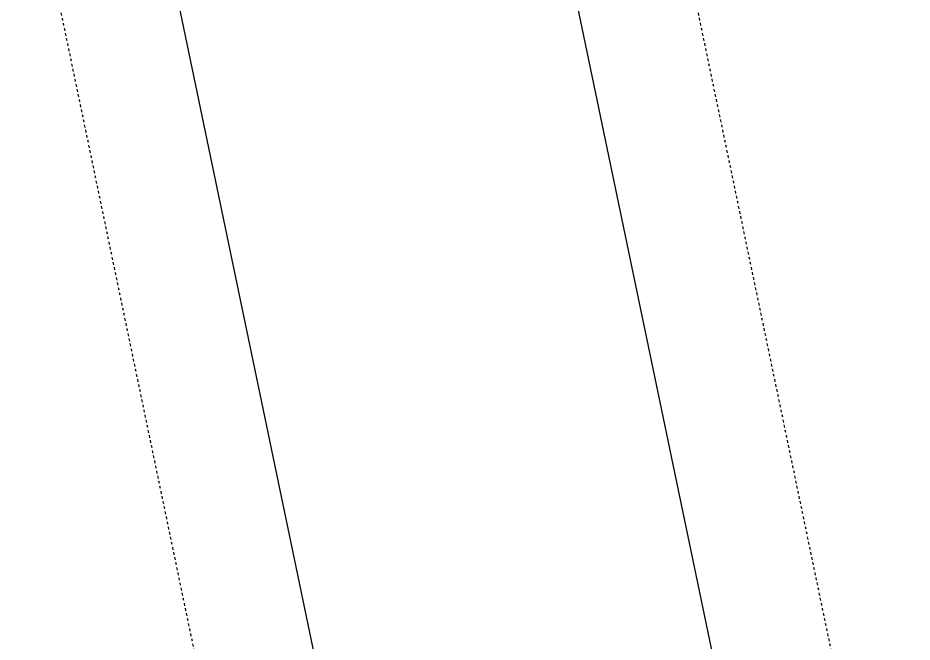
# Model space of a CAD drawing. Header units: millimetres. Extents: x 583747 to 596416, y 2304962 to 2309584.
# Drawn here: x 595561.46 to 595595.87, y 2307008.89 to 2307032.92 of the extents above; entities that cross this region are included whole.
import ezdxf
from ezdxf.xclip import XClip

# ---------------------------------------------------------------- set-up
doc = ezdxf.new("R2010")
doc.units = ezdxf.units.MM
doc.linetypes.add('DASHDOT', pattern=[1, 0.5, -0.25, 0, -0.25])
doc.layers.add('A-PLOT LINE', color=6, linetype='DASHDOT')
doc.layers.add('AFP-KERB-LINE', color=2, linetype='Continuous')
doc.layers.add('KT-DV2', color=7, linetype='Continuous', lineweight=15)

# ---------------------------------------------------------------- blocks, each defined once
blk = doc.blocks.new('PLOT')
at = {"layer": 'A-PLOT LINE', "color": 251}
for p, q in [((3567884, 959526), (3540890, 1003100)), ((3547482, 946887), (3519311, 992360))]:
    blk.add_line(p, q, dxfattribs=at)
blk = doc.blocks.new('DV')
at = {"layer": 'AFP-KERB-LINE'}
for p, q in [((514680, -143013), (503543, -89607)), ((514680, -143013), (503741, -90555)), ((529364, -139951), (519759, -93889))]:
    blk.add_line(p, q, dxfattribs=at)
ref = blk.add_blockref('PLOT', (-3147123, 179596, 0), dxfattribs=dict(rotation=340.0000000045929))
XClip(ref).set_block_clipping_path([(3437700.5976729654, 868981.9081885163), (3912891.8375199828, 1041937.3750337446), (3715693.8178756535, 1583734.481302836), (3240502.5780286361, 1410779.0144576086)])

msp = doc.modelspace()

# ---------------------------------------------------------------- block references
at = {"layer": 'KT-DV2', "xscale": 0.001, "yscale": 0.001, "zscale": 0.001}
msp.add_blockref('DV', (595062.1, 2307132.692), dxfattribs=at)

doc.saveas('drawing.dxf')
